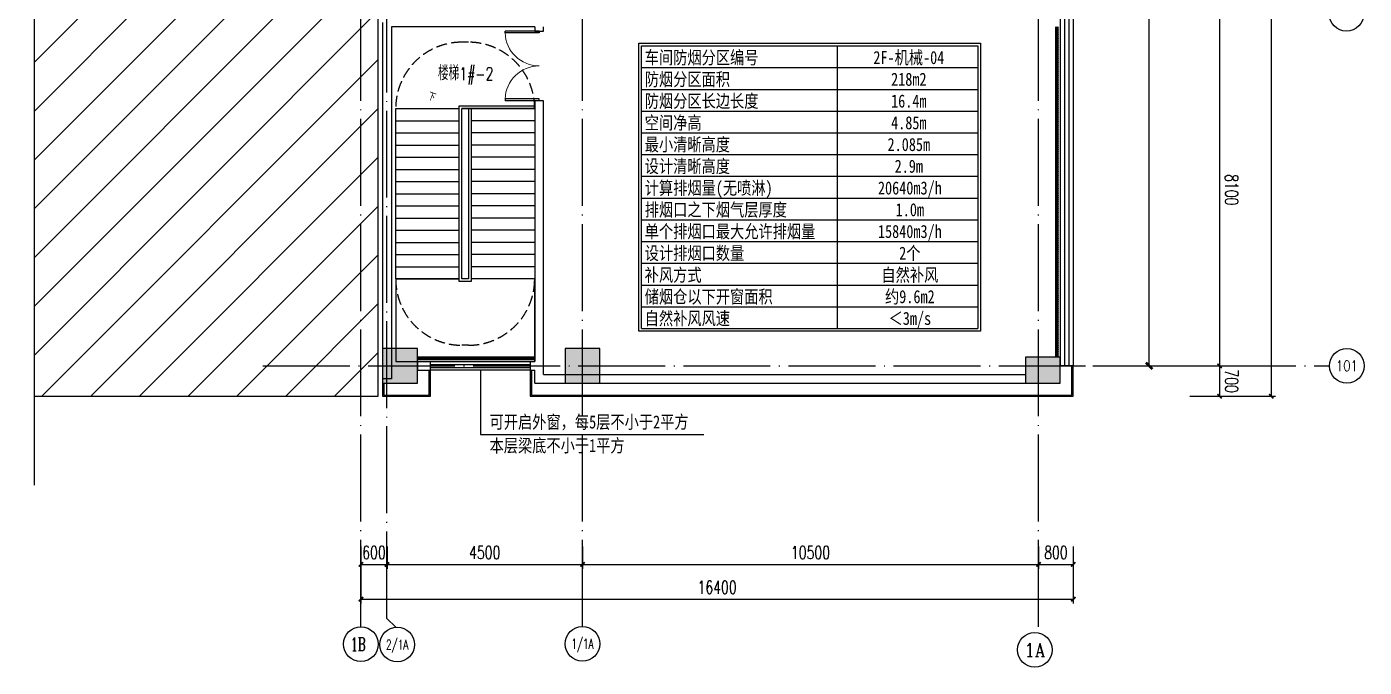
# Model space of a CAD drawing. Extents: x -555607 to 460190, y 498714 to 1664455.
# Drawn here: x -92148 to -61355, y 734889 to 749620 of the extents above; entities that cross this region are included whole.
import ezdxf
from ezdxf.enums import TextEntityAlignment as Align

# ---------------------------------------------------------------- set-up
doc = ezdxf.new("R2010")
doc.units = 0
doc.header["$LTSCALE"] = 1000
doc.header["$MEASUREMENT"] = 0
doc.linetypes.add('DASH', pattern=[0.35, 0.25, -0.1])
doc.linetypes.add('DOTE', pattern=[2.42, 2, -0.2, 0.02, -0.2])
doc.layers.get('Defpoints').update_dxf_attribs({"color": 210})
for name, color, linetype in [('A-AXIS-D', 1, 'Continuous'), ('A-AXIS-DOTE', 14, 'DOTE'), ('A-AXIS-SYMB', 3, 'Continuous'), ('A-CURTAIN', 134, 'Continuous'), ('A-HATCH-2', 251, 'Continuous'), ('A-HRAIL', 250, 'Continuous'), ('A-SFCE', 30, 'Continuous'), ('A-STAIR', 150, 'Continuous'), ('A-TEXT', 61, 'Continuous'), ('A-WINDOW', 8, 'Continuous'), ('A-防火门窗', 8, 'Continuous'), ('AS-COLN', 6, 'Continuous'), ('AS-WALL', 40, 'Continuous'), ('CURTWALL', 4, 'Continuous'), ('PUB_HATCH', 8, 'Continuous'), ('TH_DIM', 3, 'Continuous'), ('建-窗', 8, 'Continuous'), ('建-箭头', 3, 'Continuous'), ('暖通', 7, 'Continuous')]:
    doc.layers.add(name, color=color, linetype=linetype)
doc.styles.add('-黑体', font='simhei.ttf', dxfattribs={"width": 0.8})
doc.styles.add('_TCH_AXIS', font='COMPLEX', dxfattribs={"bigfont": 'GBCBIG'})
doc.styles.add('_TCH_DIM_T3', font='SIMPLEX', dxfattribs={"width": 0.705882, "bigfont": 'GBCBIG'})
doc.styles.add('A-DIM_T3', font='SIMPLEX', dxfattribs={"width": 0.705882, "bigfont": 'GBCBIG'})
doc.styles.add('A-STANDARD', font='SIMPLEX', dxfattribs={"bigfont": 'GBCBIG'})
doc.styles.add('图框宋体', font='', dxfattribs={"width": 0.75})
doc.styles.get('图框宋体').set_extended_font_data('SimSun')
doc.dimstyles.new('_TCH_ARCH&&100', dxfattribs={"dimtxt": 297.5, "dimasz": 100, "dimexe": 100, "dimexo": 100, "dimgap": 126.25, "dimtad": 1, "dimdec": 0, "dimzin": 0, "dimdsep": 46, "dimtxsty": '_TCH_DIM_T3', "dimblk": 'ARCHTICK', "dimcen": 0.09, "dimclrt": 7, "dimazin": 2, "dimtfac": 1, "dimtdec": 0, "dimtix": 1, "dimtmove": 2, "dimatfit": 3, "dimfxl": 100, "dimtolj": 1, "dimtzin": 0, "dimarcsym": 0})
doc.dimstyles.new('_TCH_ARCH&&150', dxfattribs={"dimtxt": 446.25, "dimasz": 150, "dimexe": 375, "dimexo": 450, "dimgap": 150, "dimtad": 1, "dimdec": 0, "dimzin": 0, "dimdsep": 46, "dimtxsty": '_TCH_DIM_T3', "dimblk": 'ARCHTICK', "dimcen": 0.09, "dimclrt": 7, "dimazin": 2, "dimtfac": 1, "dimtdec": 0, "dimtix": 1, "dimtmove": 2, "dimatfit": 3, "dimfxl": 1, "dimtolj": 1, "dimtzin": 0, "dimarcsym": 0})
doc.dimstyles.new('A-DIM&&100', dxfattribs={"dimtxt": 297.5, "dimasz": 100, "dimexe": 100, "dimexo": 100, "dimgap": 126.25, "dimtad": 1, "dimdec": 0, "dimzin": 0, "dimdsep": 46, "dimtxsty": 'A-DIM_T3', "dimblk": 'ARCHTICK', "dimcen": 0.09, "dimclrt": 7, "dimazin": 2, "dimtfac": 1, "dimtdec": 0, "dimtix": 1, "dimtmove": 2, "dimatfit": 3, "dimfxl": 1, "dimtolj": 1, "dimtzin": 0, "dimarcsym": 0})

# ---------------------------------------------------------------- blocks, each defined once
blk = doc.blocks.new('_ArchTick')
at = {"color": 0, "linetype": 'ByBlock', "const_width": 0.4}
blk.add_lwpolyline([(-0.5, -0.5), (0.5, 0.5)], dxfattribs=at)
blk = doc.blocks.new('*D91')
at = {"layer": 'A-AXIS-D', "color": 0, "lineweight": -2, "transparency": 16777216}
for p, q in [((-84454, 737567), (-84454, 736353)), ((-68054, 737567), (-68054, 736353)), ((-84454, 736453), (-68054, 736453))]:
    blk.add_line(p, q, dxfattribs=at)
at = {"layer": 'Defpoints', "color": 0, "transparency": 16777216}
for p in [(-84454, 737667), (-68054, 737667), (-68054, 736453)]:
    blk.add_point(p, dxfattribs=at)
at = {"layer": 'A-AXIS-D', "color": 0, "lineweight": -2, "transparency": 16777216, "xscale": 100, "yscale": 100, "zscale": 100, "rotation": 180}
blk.add_blockref('_ArchTick', (-84454, 736453), dxfattribs=at)
at = {"layer": 'A-AXIS-D', "color": 0, "lineweight": -2, "transparency": 16777216, "xscale": 100, "yscale": 100, "zscale": 100}
blk.add_blockref('_ArchTick', (-68054, 736453), dxfattribs=at)
at = {"layer": 'A-AXIS-D', "color": 7, "transparency": 16777216, "insert": (-76254, 736728), "char_height": 297.5, "attachment_point": 5, "style": '_TCH_DIM_T3'}
blk.add_mtext('\\A1;16400', dxfattribs=at)
blk = doc.blocks.new('*D92')
at = {"layer": 'A-AXIS-D', "color": 0, "lineweight": -2, "transparency": 16777216}
for p, q in [((-84454, 737667), (-84454, 737153)), ((-83854, 737667), (-83854, 737153)), ((-84454, 737253), (-83854, 737253))]:
    blk.add_line(p, q, dxfattribs=at)
at = {"layer": 'Defpoints', "color": 0, "transparency": 16777216}
for p in [(-84454, 737767), (-83854, 737767), (-83854, 737253)]:
    blk.add_point(p, dxfattribs=at)
at = {"layer": 'A-AXIS-D', "color": 0, "lineweight": -2, "transparency": 16777216, "xscale": 100, "yscale": 100, "zscale": 100, "rotation": 180}
blk.add_blockref('_ArchTick', (-84454, 737253), dxfattribs=at)
at = {"layer": 'A-AXIS-D', "color": 0, "lineweight": -2, "transparency": 16777216, "xscale": 100, "yscale": 100, "zscale": 100}
blk.add_blockref('_ArchTick', (-83854, 737253), dxfattribs=at)
at = {"layer": 'A-AXIS-D', "color": 7, "transparency": 16777216, "insert": (-84154, 737528), "char_height": 297.5, "attachment_point": 5, "style": '_TCH_DIM_T3'}
blk.add_mtext('\\A1;600', dxfattribs=at)
blk = doc.blocks.new('*D93')
at = {"layer": 'A-AXIS-D', "color": 0, "lineweight": -2, "transparency": 16777216}
for p, q in [((-83854, 737667), (-83854, 737153)), ((-79354, 737667), (-79354, 737153)), ((-83854, 737253), (-79354, 737253))]:
    blk.add_line(p, q, dxfattribs=at)
at = {"layer": 'Defpoints', "color": 0, "transparency": 16777216}
for p in [(-83854, 737767), (-79354, 737767), (-79354, 737253)]:
    blk.add_point(p, dxfattribs=at)
at = {"layer": 'A-AXIS-D', "color": 0, "lineweight": -2, "transparency": 16777216, "xscale": 100, "yscale": 100, "zscale": 100, "rotation": 180}
blk.add_blockref('_ArchTick', (-83854, 737253), dxfattribs=at)
at = {"layer": 'A-AXIS-D', "color": 0, "lineweight": -2, "transparency": 16777216, "xscale": 100, "yscale": 100, "zscale": 100}
blk.add_blockref('_ArchTick', (-79354, 737253), dxfattribs=at)
at = {"layer": 'A-AXIS-D', "color": 7, "transparency": 16777216, "insert": (-81604, 737528), "char_height": 297.5, "attachment_point": 5, "style": '_TCH_DIM_T3'}
blk.add_mtext('\\A1;4500', dxfattribs=at)
blk = doc.blocks.new('*D94')
at = {"layer": 'A-AXIS-D', "color": 0, "lineweight": -2, "transparency": 16777216}
for p, q in [((-79354, 737667), (-79354, 737153)), ((-68854, 737667), (-68854, 737153)), ((-79354, 737253), (-68854, 737253))]:
    blk.add_line(p, q, dxfattribs=at)
at = {"layer": 'Defpoints', "color": 0, "transparency": 16777216}
for p in [(-79354, 737767), (-68854, 737767), (-68854, 737253)]:
    blk.add_point(p, dxfattribs=at)
at = {"layer": 'A-AXIS-D', "color": 0, "lineweight": -2, "transparency": 16777216, "xscale": 100, "yscale": 100, "zscale": 100, "rotation": 180}
blk.add_blockref('_ArchTick', (-79354, 737253), dxfattribs=at)
at = {"layer": 'A-AXIS-D', "color": 0, "lineweight": -2, "transparency": 16777216, "xscale": 100, "yscale": 100, "zscale": 100}
blk.add_blockref('_ArchTick', (-68854, 737253), dxfattribs=at)
at = {"layer": 'A-AXIS-D', "color": 7, "transparency": 16777216, "insert": (-74104, 737528), "char_height": 297.5, "attachment_point": 5, "style": '_TCH_DIM_T3'}
blk.add_mtext('\\A1;10500', dxfattribs=at)
blk = doc.blocks.new('*D95')
at = {"layer": 'A-AXIS-D', "color": 0, "lineweight": -2, "transparency": 16777216}
for p, q in [((-68854, 737667), (-68854, 737153)), ((-68054, 737667), (-68054, 737153)), ((-68854, 737253), (-68054, 737253))]:
    blk.add_line(p, q, dxfattribs=at)
at = {"layer": 'Defpoints', "color": 0, "transparency": 16777216}
for p in [(-68854, 737767), (-68054, 737767), (-68054, 737253)]:
    blk.add_point(p, dxfattribs=at)
at = {"layer": 'A-AXIS-D', "color": 0, "lineweight": -2, "transparency": 16777216, "xscale": 100, "yscale": 100, "zscale": 100, "rotation": 180}
blk.add_blockref('_ArchTick', (-68854, 737253), dxfattribs=at)
at = {"layer": 'A-AXIS-D', "color": 0, "lineweight": -2, "transparency": 16777216, "xscale": 100, "yscale": 100, "zscale": 100}
blk.add_blockref('_ArchTick', (-68054, 737253), dxfattribs=at)
at = {"layer": 'A-AXIS-D', "color": 7, "transparency": 16777216, "insert": (-68454, 737528), "char_height": 297.5, "attachment_point": 5, "style": '_TCH_DIM_T3'}
blk.add_mtext('\\A1;800', dxfattribs=at)
blk = doc.blocks.new('*D168')
at = {"layer": 'A-AXIS-D', "color": 0, "lineweight": -2, "transparency": 16777216}
for p, q in [((-65371, 832520), (-63395, 832520)), ((-63495, 832520), (-63495, 741120)), ((-65371, 741120), (-63395, 741120))]:
    blk.add_line(p, q, dxfattribs=at)
at = {"layer": 'Defpoints', "color": 0, "transparency": 16777216}
for p in [(-65471, 832520), (-65471, 741120), (-63495, 741120)]:
    blk.add_point(p, dxfattribs=at)
at = {"layer": 'A-AXIS-D', "color": 0, "lineweight": -2, "transparency": 16777216, "xscale": 100, "yscale": 100, "zscale": 100}
for p, rotation in [((-63495, 832520), 90), ((-63495, 741120), 270)]:
    blk.add_blockref('_ArchTick', p, dxfattribs=dict(at, rotation=rotation))
at = {"layer": 'A-AXIS-D', "color": 7, "transparency": 16777216, "insert": (-63220, 786820), "char_height": 297.5, "attachment_point": 5, "rotation": 270, "style": '_TCH_DIM_T3'}
blk.add_mtext('\\A1;91400', dxfattribs=at)
blk = doc.blocks.new('*D198')
at = {"layer": 'A-AXIS-D', "color": 0, "lineweight": -2, "transparency": 16777216}
for p, q in [((-65371, 749920), (-64584, 749920)), ((-64684, 749920), (-64684, 741820)), ((-65371, 741820), (-64584, 741820))]:
    blk.add_line(p, q, dxfattribs=at)
at = {"layer": 'Defpoints', "color": 0, "transparency": 16777216}
for p in [(-65471, 749920), (-65471, 741820), (-64684, 741820)]:
    blk.add_point(p, dxfattribs=at)
at = {"layer": 'A-AXIS-D', "color": 0, "lineweight": -2, "transparency": 16777216, "xscale": 100, "yscale": 100, "zscale": 100}
for p, rotation in [((-64684, 749920), 90), ((-64684, 741820), 270)]:
    blk.add_blockref('_ArchTick', p, dxfattribs=dict(at, rotation=rotation))
at = {"layer": 'A-AXIS-D', "color": 7, "transparency": 16777216, "insert": (-64409, 745870), "char_height": 297.5, "attachment_point": 5, "rotation": 270, "style": 'A-DIM_T3'}
blk.add_mtext('\\A1;8100', dxfattribs=at)
blk = doc.blocks.new('*D199')
at = {"layer": 'A-AXIS-D', "color": 0, "lineweight": -2, "transparency": 16777216}
for p, q in [((-65371, 741820), (-64584, 741820)), ((-64684, 741820), (-64684, 741120)), ((-65371, 741120), (-64584, 741120))]:
    blk.add_line(p, q, dxfattribs=at)
at = {"layer": 'Defpoints', "color": 0, "transparency": 16777216}
for p in [(-65471, 741820), (-65471, 741120), (-64684, 741120)]:
    blk.add_point(p, dxfattribs=at)
at = {"layer": 'A-AXIS-D', "color": 0, "lineweight": -2, "transparency": 16777216, "xscale": 100, "yscale": 100, "zscale": 100}
for p, rotation in [((-64684, 741820), 90), ((-64684, 741120), 270)]:
    blk.add_blockref('_ArchTick', p, dxfattribs=dict(at, rotation=rotation))
at = {"layer": 'A-AXIS-D', "color": 7, "transparency": 16777216, "insert": (-64409, 741470), "char_height": 297.5, "attachment_point": 5, "rotation": 270, "style": 'A-DIM_T3'}
blk.add_mtext('\\A1;700', dxfattribs=at)
blk = doc.blocks.new('$DorLib2D$00000002')
for p, q in [((-0.5, 0), (-0.5, 0.4875)), ((-0.475, 0.4875), (-0.5, 0.4875)), ((-0.475, 0), (-0.475, 0.4875)), ((0.475, 0), (0.475, 0.4875)), ((0.475, 0.4875), (0.5, 0.4875)), ((0.5, 0), (0.5, 0.4875)), ((-0.5, 0), (-0.475, 0)), ((0.5, 0), (0.475, 0))]:
    blk.add_line(p, q)
at = {"lineweight": 13}
for centre, start, end in [((-0.4875, 0), 0, 88.53072), ((0.4875, 0), 91.46928, 180)]:
    blk.add_arc(centre, 0.4875, start, end, dxfattribs=at)
blk = doc.blocks.new('WINDOW2DLIB$DYNSTYLE$00000005')
at = {"color": 0}
for points in [[(-0.5, 0.5), (-0.5, -0.5)], [(-0.5, 0.5), (0.5, 0.5)], [(0.5, -0.5), (0.5, 0.5)], [(0.5, 0.167), (-0.5, 0.167)], [(0.5, -0.167), (-0.5, -0.167)], [(-0.5, -0.5), (0.5, -0.5)]]:
    blk.add_lwpolyline(points, dxfattribs=at)
blk = doc.blocks.new('99平面图例外参$0$$LinePat$圆环')
for points in [[(0, 150), (300, 150)], [(0, 0), (300, 0)], [(0, -150), (300, -150)]]:
    blk.add_lwpolyline(points)
at = {"color": 0}
blk.add_circle((150, 0), 150, dxfattribs=at)
blk = doc.blocks.new('*D606')
at = {"layer": 'Defpoints', "color": 0, "transparency": 16777216}
for p in [(-68054, 818570), (-66307, 818570), (-68054, 741820)]:
    blk.add_point(p, dxfattribs=at)
at = {"layer": 'TH_DIM', "color": 0, "lineweight": -2, "transparency": 16777216}
for p, q in [((-67604, 818570), (-65932, 818570)), ((-66307, 741820), (-66307, 818570)), ((-67604, 741820), (-65932, 741820))]:
    blk.add_line(p, q, dxfattribs=at)
at = {"layer": 'TH_DIM', "color": 0, "lineweight": -2, "transparency": 16777216, "xscale": 150, "yscale": 150, "zscale": 150}
for p, rotation in [((-66307, 818570), 90), ((-66307, 741820), 270)]:
    blk.add_blockref('_ArchTick', p, dxfattribs=dict(at, rotation=rotation))
at = {"layer": 'TH_DIM', "color": 7, "transparency": 16777216, "insert": (-66755, 780195), "char_height": 446.25, "attachment_point": 5, "rotation": 90, "style": '图框宋体'}
blk.add_mtext('\\A1;本侧101轴至010轴储烟仓以下开窗(门)面积共计:9.6平方', dxfattribs=at)

msp = doc.modelspace()

# ---------------------------------------------------------------- hatches: boundary and pattern name
at = {"layer": 'A-HATCH-2'}
h = msp.add_hatch(dxfattribs=at)
h.set_pattern_fill('ANSI31', color=250, scale=500)
h.set_pattern_definition([(45, (0, 0), (-561.266, 561.266), [])])
h.paths.add_polyline_path([(-84054.2, 832520), (-91980, 832520), (-91980, 741120), (-84054.2, 741120)])
at = {"layer": 'A-WINDOW'}
h = msp.add_hatch(dxfattribs=at)
h.set_pattern_fill('ANSI31', color=256, scale=100)
h.set_pattern_definition([(45, (0, 0), (-112.253202, 112.253202), [])])
edge = h.paths.add_edge_path()
edge.add_line((-91980, 835400), (-91980, 787330))
edge.add_line((-91980, 787330), (-91812, 787268.9))
edge.add_line((-91812, 787268.9), (-92148, 787209.6))
edge.add_line((-92148, 787209.6), (-91980, 787150))
edge.add_line((-91980, 787150), (-91980, 739080))
at = {"layer": 'PUB_HATCH'}
for points in [[(-83954.2, 741420), (-83154.2, 741420), (-83154.2, 742220), (-83954.2, 742220)], [(-79754.2, 741420), (-78954.2, 741420), (-78954.2, 742220), (-79754.2, 742220)], [(-69154.2, 741420), (-68354.2, 741420), (-68354.2, 742020), (-69154.2, 742020)]]:
    msp.add_hatch(color=256, dxfattribs=at).paths.add_polyline_path(points)

# ---------------------------------------------------------------- linework, layer by layer
at = {"layer": 'A-AXIS-D'}
for centre in [(-61764.9, 749921.1), (-61754.9, 741821.1), (-84454.2, 735420), (-83619.1, 735410), (-79354.2, 735426.1), (-68939.1, 735288.9)]:
    msp.add_circle(centre, 400, dxfattribs=at)
at = {"layer": 'A-AXIS-DOTE', "color": 250}
for p, q in [((-84454.2, 735820), (-84454.2, 841426.4)), ((-79354.2, 735820), (-79354.2, 841482.3)), ((-68854.2, 735820), (-68854.2, 841482.3)), ((-83854.2, 736010), (-83854.2, 841220)), ((-86710, 741820), (-62146.4, 741820)), ((-83649.3, 735808.9), (-83854.2, 736010))]:
    msp.add_line(p, q, dxfattribs=at)
at = {"layer": 'A-AXIS-SYMB', "color": 250}
msp.add_lwpolyline([(-91980, 835400), (-91980, 787330), (-91812, 787268.9), (-92148, 787209.6), (-91980, 787150), (-91980, 739080)], dxfattribs=at)
at = {"layer": 'A-CURTAIN', "color": 8}
for points in [[(-80554.2, 741720), (-80554.2, 741120), (-68054.2, 741120), (-68054.2, 741820)], [(-80524.2, 741720), (-80524.2, 741150), (-68084.2, 741150), (-68084.2, 741820)], [(-83954.2, 741420), (-83954.2, 741120), (-82854.2, 741120), (-82854.2, 741720)], [(-83924.2, 741420), (-83924.2, 741150), (-82884.2, 741150), (-82884.2, 741720)]]:
    msp.add_lwpolyline(points, dxfattribs=at)
at = {"layer": 'A-HATCH-2', "color": 250}
msp.add_lwpolyline([(-84054.2, 832520), (-91980, 832520), (-91980, 741120), (-84054.2, 741120)], close=True, dxfattribs=at)
at = {"layer": 'A-SFCE', "color": 250, "linetype": 'DASH'}
for p, q in [((-81979.2, 749265), (-82129.2, 749265)), ((-81979.2, 742295), (-82129.2, 742295))]:
    msp.add_line(p, q, dxfattribs=at)
for points in [[(-83654.2, 747740, -0.4142136), (-82129.2, 749265)], [(-80454.2, 747740, 0.4142136), (-81979.2, 749265)], [(-83654.2, 743820, 0.4142136), (-82129.2, 742295)], [(-80454.2, 743820, -0.4142136), (-81979.2, 742295)]]:
    msp.add_lwpolyline(points, format="xyb", dxfattribs=at)
at = {"layer": 'A-STAIR', "color": 8}
for p, q in [((-83654.2, 743820), (-83654.2, 747740)), ((-83654.2, 747740), (-82189.2, 747740)), ((-82189.2, 743760), (-82189.2, 747800)), ((-82189.2, 747800), (-80454.2, 747800)), ((-82129.2, 743820), (-82129.2, 747740)), ((-82129.2, 743820), (-82129.2, 747740)), ((-82129.2, 747740), (-80454.2, 747740)), ((-81979.2, 747740), (-82129.2, 747740)), ((-81979.2, 747740), (-81979.2, 743820)), ((-81919.2, 747740), (-81979.2, 747740)), ((-81979.2, 747740), (-81979.2, 743820)), ((-81919.2, 747740), (-81979.2, 747740)), ((-80454.2, 747740), (-81919.2, 747740)), ((-81919.2, 747740), (-81919.2, 743760)), ((-80454.2, 747800), (-80454.2, 747740)), ((-80454.2, 747740), (-80454.2, 743820)), ((-83654.2, 747460), (-82189.2, 747460)), ((-80454.2, 747460), (-81919.2, 747460)), ((-83654.2, 747180), (-82189.2, 747180)), ((-80454.2, 747180), (-81919.2, 747180)), ((-83654.2, 746900), (-82189.2, 746900)), ((-80454.2, 746900), (-81919.2, 746900)), ((-83654.2, 746620), (-82189.2, 746620)), ((-80454.2, 746620), (-81919.2, 746620)), ((-83654.2, 746340), (-82189.2, 746340)), ((-80454.2, 746340), (-81919.2, 746340)), ((-83654.2, 746060), (-82189.2, 746060)), ((-80454.2, 746060), (-81919.2, 746060)), ((-83654.2, 745780), (-82189.2, 745780)), ((-80454.2, 745780), (-81919.2, 745780)), ((-83654.2, 745500), (-82189.2, 745500)), ((-83654.2, 745220), (-82189.2, 745220)), ((-80454.2, 745500), (-81919.2, 745500)), ((-80454.2, 745220), (-81919.2, 745220)), ((-83654.2, 744940), (-82189.2, 744940)), ((-80454.2, 744940), (-81919.2, 744940)), ((-83654.2, 744660), (-82189.2, 744660)), ((-80454.2, 744660), (-81919.2, 744660)), ((-83654.2, 744380), (-82189.2, 744380)), ((-80454.2, 744380), (-81919.2, 744380)), ((-83654.2, 744100), (-82189.2, 744100)), ((-80454.2, 744100), (-81919.2, 744100)), ((-83654.2, 743820), (-82189.2, 743820)), ((-83654.2, 743820), (-83654.2, 741920)), ((-82189.2, 743820), (-83654.2, 743820)), ((-81919.2, 743760), (-82189.2, 743760)), ((-81979.2, 743820), (-82129.2, 743820)), ((-81979.2, 743820), (-82129.2, 743820)), ((-80454.2, 743820), (-81919.2, 743820)), ((-80454.2, 743820), (-81919.2, 743820)), ((-80454.2, 741920), (-80454.2, 743820)), ((-83654.2, 741920), (-80454.2, 741920))]:
    msp.add_line(p, q, dxfattribs=at)
at = {"layer": 'AS-COLN', "color": 3}
for p, q in [((-83154.2, 742220), (-83954.2, 742220)), ((-83954.2, 742220), (-83954.2, 741420)), ((-83154.2, 741420), (-83154.2, 742220)), ((-78954.2, 742220), (-79754.2, 742220)), ((-79754.2, 742220), (-79754.2, 741420)), ((-78954.2, 741420), (-78954.2, 742220)), ((-68354.2, 742020), (-69154.2, 742020)), ((-69154.2, 742020), (-69154.2, 741420)), ((-68354.2, 741420), (-68354.2, 742020)), ((-83954.2, 741420), (-83154.2, 741420)), ((-79754.2, 741420), (-78954.2, 741420)), ((-69154.2, 741420), (-68354.2, 741420))]:
    msp.add_line(p, q, dxfattribs=at)
at = {"layer": 'AS-WALL'}
for p, q in [((-83954.2, 749720), (-83954.2, 741520)), ((-80454.2, 749620), (-83754.2, 749620)), ((-83754.2, 749620), (-83754.2, 741520)), ((-80454.2, 749620), (-80454.2, 749520)), ((-80454.2, 749520), (-80254.2, 749520)), ((-80254.2, 749520), (-80254.2, 749620)), ((-80254.2, 747920), (-80454.2, 747920)), ((-80454.2, 747920), (-80454.2, 741920)), ((-80254.2, 741820), (-80254.2, 747920)), ((-82854.2, 741920), (-83154.2, 741920)), ((-83154.2, 741920), (-83154.2, 741720)), ((-82854.2, 741720), (-82854.2, 741920)), ((-80454.2, 741920), (-80554.2, 741920)), ((-80554.2, 741920), (-80554.2, 741720)), ((-80254.2, 741620), (-80254.2, 741820)), ((-83754.2, 741520), (-83954.2, 741520)), ((-83154.2, 741720), (-82854.2, 741720)), ((-80554.2, 741720), (-80454.2, 741720)), ((-80454.2, 741420), (-80454.2, 741720)), ((-80254.2, 741620), (-69154.2, 741620)), ((-69154.2, 741620), (-69154.2, 741420)), ((-80454.2, 741420), (-69154.2, 741420))]:
    msp.add_line(p, q, dxfattribs=at)
at = {"layer": 'CURTWALL', "color": 8}
for p, q in [((-68354.2, 774220), (-68354.2, 741820)), ((-68254.2, 774220), (-68254.2, 741820)), ((-68154.2, 774220), (-68154.2, 741820)), ((-68054.2, 774220), (-68054.2, 741820)), ((-68054.2, 741820), (-68354.2, 741820))]:
    msp.add_line(p, q, dxfattribs=at)
at = {"layer": '建-箭头', "color": 8}
msp.add_lwpolyline([(-82891.7, 747880, 0, 0, 0), (-82891.7, 742870, 0, 0, 0), (-81216.7, 742870, 0, 0, 0), (-81216.7, 747450, 40, 0, 0), (-81216.7, 747600, 0, 0, 0)], format="xyseb", dxfattribs=at)
at = {"layer": '暖通'}
for p, q in [((-73493.1, 749180.5), (-73493.1, 742680.5)), ((-77993.1, 748680.5), (-70252.8, 748680.5)), ((-77993.1, 748180.5), (-70252.8, 748180.5)), ((-77993.1, 747680.5), (-70252.8, 747680.5)), ((-77993.1, 747180.5), (-70252.8, 747180.5)), ((-77993.1, 746680.5), (-70252.8, 746680.5)), ((-77993.1, 746180.5), (-70252.8, 746180.5)), ((-77993.1, 745680.5), (-70252.8, 745680.5)), ((-77993.1, 745180.5), (-70252.8, 745180.5)), ((-77993.1, 744680.5), (-70252.8, 744680.5)), ((-77993.1, 744180.5), (-70252.8, 744180.5)), ((-77993.1, 743680.5), (-70252.8, 743680.5)), ((-77993.1, 743180.5), (-70252.8, 743180.5)), ((-77993.1, 742680.5), (-70252.8, 742680.5)), ((-77993.1, 742680.5), (-70252.8, 742680.5))]:
    msp.add_line(p, q, dxfattribs=at)
at = {"layer": '暖通', "color": 7}
for p, q in [((-81704.2, 741720), (-81704.2, 740239.2)), ((-81704.2, 740239.2), (-76562.2, 740239.2))]:
    msp.add_line(p, q, dxfattribs=at)
at = {"layer": '暖通'}
msp.add_lwpolyline([(-70192.8, 742620.5), (-78053.1, 742620.5), (-78053.1, 749240.5), (-70192.8, 749240.5)], close=True, dxfattribs=at)
msp.add_lwpolyline([(-77993.1, 742680.5), (-77993.1, 749180.5), (-70252.8, 749180.5), (-70252.8, 742680.5)], dxfattribs=at)

# ---------------------------------------------------------------- block references
at = {"layer": 'A-HRAIL', "color": 250}
for p, xscale, yscale, zscale, rotation in [((-68429.2, 749570), 0.1666666666555562, 0.1666666666555562, 0.1666666666555562, 90), ((-68429.2, 749520), 0.1666666666555562, 0.1666666666555562, 0.1666666666555562, 90), ((-68429.2, 749470), 0.1666666666555562, 0.1666666666555562, 0.1666666666555562, 90), ((-68429.2, 749420), 0.1666666666555562, 0.1666666666555562, 0.1666666666555562, 90), ((-68429.2, 749370), 0.1666666666555562, 0.1666666666555562, 0.1666666666555562, 90), ((-68429.2, 749320), 0.1666666666555562, 0.1666666666555562, 0.1666666666555562, 90), ((-68429.2, 749270), 0.1666666666555562, 0.1666666666555562, 0.1666666666555562, 90), ((-68429.2, 749220), 0.1666666666555562, 0.1666666666555562, 0.1666666666555562, 90), ((-68429.2, 749170), 0.1666666666555562, 0.1666666666555562, 0.1666666666555562, 90), ((-68429.2, 749120), 0.1666666666555562, 0.1666666666555562, 0.1666666666555562, 90), ((-68429.2, 749070), 0.1666666666555562, 0.1666666666555562, 0.1666666666555562, 90), ((-68429.2, 749020), 0.1666666666555562, 0.1666666666555562, 0.1666666666555562, 90), ((-68429.2, 748970), 0.1666666666555562, 0.1666666666555562, 0.1666666666555562, 90), ((-68429.2, 748920), 0.1666666666555562, 0.1666666666555562, 0.1666666666555562, 90), ((-68429.2, 748870), 0.1666666666555562, 0.1666666666555562, 0.1666666666555562, 90), ((-68429.2, 748820), 0.1666666666555562, 0.1666666666555562, 0.1666666666555562, 90), ((-68429.2, 748770), 0.1666666666555562, 0.1666666666555562, 0.1666666666555562, 90), ((-68429.2, 748720), 0.1666666666555562, 0.1666666666555562, 0.1666666666555562, 90), ((-68429.2, 748670), 0.1666666666555562, 0.1666666666555562, 0.1666666666555562, 90), ((-68429.2, 748620), 0.1666666666555562, 0.1666666666555562, 0.1666666666555562, 90), ((-68429.2, 748570), 0.1666666666555562, 0.1666666666555562, 0.1666666666555562, 90), ((-68429.2, 748520), 0.1666666666555562, 0.1666666666555562, 0.1666666666555562, 90), ((-68429.2, 748470), 0.1666666666555562, 0.1666666666555562, 0.1666666666555562, 90), ((-68429.2, 748420), 0.1666666666555562, 0.1666666666555562, 0.1666666666555562, 90), ((-68429.2, 748370), 0.1666666666555562, 0.1666666666555562, 0.1666666666555562, 90), ((-68429.2, 748320), 0.1666666666555562, 0.1666666666555562, 0.1666666666555562, 90), ((-68429.2, 748270), 0.1666666666555562, 0.1666666666555562, 0.1666666666555562, 90), ((-68429.2, 748220), 0.1666666666555562, 0.1666666666555562, 0.1666666666555562, 90), ((-68429.2, 748170), 0.1666666666555562, 0.1666666666555562, 0.1666666666555562, 90), ((-68429.2, 748120), 0.1666666666555562, 0.1666666666555562, 0.1666666666555562, 90), ((-68429.2, 748070), 0.1666666666555562, 0.1666666666555562, 0.1666666666555562, 90), ((-68429.2, 748020), 0.1666666666555562, 0.1666666666555562, 0.1666666666555562, 90), ((-68429.2, 747970), 0.1666666666555562, 0.1666666666555562, 0.1666666666555562, 90), ((-68429.2, 747920), 0.1666666666555562, 0.1666666666555562, 0.1666666666555562, 90), ((-68429.2, 747870), 0.1666666666555562, 0.1666666666555562, 0.1666666666555562, 90), ((-68429.2, 747820), 0.1666666666555562, 0.1666666666555562, 0.1666666666555562, 90), ((-68429.2, 747770), 0.1666666666555562, 0.1666666666555562, 0.1666666666555562, 90), ((-68429.2, 747720), 0.1666666666555562, 0.1666666666555562, 0.1666666666555562, 90), ((-68429.2, 747670), 0.1666666666555562, 0.1666666666555562, 0.1666666666555562, 90), ((-68429.2, 747620), 0.1666666666555562, 0.1666666666555562, 0.1666666666555562, 90), ((-68429.2, 747570), 0.1666666666555562, 0.1666666666555562, 0.1666666666555562, 90), ((-68429.2, 747520), 0.1666666666555562, 0.1666666666555562, 0.1666666666555562, 90), ((-68429.2, 747470), 0.1666666666555562, 0.1666666666555562, 0.1666666666555562, 90), ((-68429.2, 747420), 0.1666666666555562, 0.1666666666555562, 0.1666666666555562, 90), ((-68429.2, 747370), 0.1666666666555562, 0.1666666666555562, 0.1666666666555562, 90), ((-68429.2, 747320), 0.1666666666555562, 0.1666666666555562, 0.1666666666555562, 90), ((-68429.2, 747270), 0.1666666666555562, 0.1666666666555562, 0.1666666666555562, 90), ((-68429.2, 747220), 0.1666666666555562, 0.1666666666555562, 0.1666666666555562, 90), ((-68429.2, 747170), 0.1666666666555562, 0.1666666666555562, 0.1666666666555562, 90), ((-68429.2, 747120), 0.1666666666555562, 0.1666666666555562, 0.1666666666555562, 90), ((-68429.2, 747070), 0.1666666666555562, 0.1666666666555562, 0.1666666666555562, 90), ((-68429.2, 747020), 0.1666666666555562, 0.1666666666555562, 0.1666666666555562, 90), ((-68429.2, 746970), 0.1666666666555562, 0.1666666666555562, 0.1666666666555562, 90), ((-68429.2, 746920), 0.1666666666555562, 0.1666666666555562, 0.1666666666555562, 90), ((-68429.2, 746870), 0.1666666666555562, 0.1666666666555562, 0.1666666666555562, 90), ((-68429.2, 746820), 0.1666666666555562, 0.1666666666555562, 0.1666666666555562, 90), ((-68429.2, 746770), 0.1666666666555562, 0.1666666666555562, 0.1666666666555562, 90), ((-68429.2, 746720), 0.1666666666555562, 0.1666666666555562, 0.1666666666555562, 90), ((-68429.2, 746670), 0.1666666666555562, 0.1666666666555562, 0.1666666666555562, 90), ((-68429.2, 746620), 0.1666666666555562, 0.1666666666555562, 0.1666666666555562, 90), ((-68429.2, 746570), 0.1666666666555562, 0.1666666666555562, 0.1666666666555562, 90), ((-68429.2, 746520), 0.1666666666555562, 0.1666666666555562, 0.1666666666555562, 90), ((-68429.2, 746470), 0.1666666666555562, 0.1666666666555562, 0.1666666666555562, 90), ((-68429.2, 746420), 0.1666666666555562, 0.1666666666555562, 0.1666666666555562, 90), ((-68429.2, 746370), 0.1666666666555562, 0.1666666666555562, 0.1666666666555562, 90), ((-68429.2, 746320), 0.1666666666555562, 0.1666666666555562, 0.1666666666555562, 90), ((-68429.2, 746270), 0.1666666666555562, 0.1666666666555562, 0.1666666666555562, 90), ((-68429.2, 746220), 0.1666666666555562, 0.1666666666555562, 0.1666666666555562, 90), ((-68429.2, 746170), 0.1666666666555562, 0.1666666666555562, 0.1666666666555562, 90), ((-68429.2, 746120), 0.1666666666555562, 0.1666666666555562, 0.1666666666555562, 90), ((-68429.2, 746070), 0.1666666666555562, 0.1666666666555562, 0.1666666666555562, 90), ((-68429.2, 746020), 0.1666666666555562, 0.1666666666555562, 0.1666666666555562, 90), ((-68429.2, 745970), 0.1666666666555562, 0.1666666666555562, 0.1666666666555562, 90), ((-68429.2, 745920), 0.1666666666555562, 0.1666666666555562, 0.1666666666555562, 90), ((-68429.2, 745870), 0.1666666666555562, 0.1666666666555562, 0.1666666666555562, 90), ((-68429.2, 745820), 0.1666666666555562, 0.1666666666555562, 0.1666666666555562, 90), ((-68429.2, 745770), 0.1666666666555562, 0.1666666666555562, 0.1666666666555562, 90), ((-68429.2, 745720), 0.1666666666555562, 0.1666666666555562, 0.1666666666555562, 90), ((-68429.2, 745670), 0.1666666666555562, 0.1666666666555562, 0.1666666666555562, 90), ((-68429.2, 745620), 0.1666666666555562, 0.1666666666555562, 0.1666666666555562, 90), ((-68429.2, 745570), 0.1666666666555562, 0.1666666666555562, 0.1666666666555562, 90), ((-68429.2, 745520), 0.1666666666555562, 0.1666666666555562, 0.1666666666555562, 90), ((-68429.2, 745470), 0.1666666666555562, 0.1666666666555562, 0.1666666666555562, 90), ((-68429.2, 745420), 0.1666666666555562, 0.1666666666555562, 0.1666666666555562, 90), ((-68429.2, 745370), 0.1666666666555562, 0.1666666666555562, 0.1666666666555562, 90), ((-68429.2, 745320), 0.1666666666555562, 0.1666666666555562, 0.1666666666555562, 90), ((-68429.2, 745270), 0.1666666666555562, 0.1666666666555562, 0.1666666666555562, 90), ((-68429.2, 745220), 0.1666666666555562, 0.1666666666555562, 0.1666666666555562, 90), ((-68429.2, 745170), 0.1666666666555562, 0.1666666666555562, 0.1666666666555562, 90), ((-68429.2, 745120), 0.1666666666555562, 0.1666666666555562, 0.1666666666555562, 90), ((-68429.2, 745070), 0.1666666666555562, 0.1666666666555562, 0.1666666666555562, 90), ((-68429.2, 745020), 0.1666666666555562, 0.1666666666555562, 0.1666666666555562, 90), ((-68429.2, 744970), 0.1666666666555562, 0.1666666666555562, 0.1666666666555562, 90), ((-68429.2, 744920), 0.1666666666555562, 0.1666666666555562, 0.1666666666555562, 90), ((-68429.2, 744870), 0.1666666666555562, 0.1666666666555562, 0.1666666666555562, 90), ((-68429.2, 744820), 0.1666666666555562, 0.1666666666555562, 0.1666666666555562, 90), ((-68429.2, 744770), 0.1666666666555562, 0.1666666666555562, 0.1666666666555562, 90), ((-68429.2, 744720), 0.1666666666555562, 0.1666666666555562, 0.1666666666555562, 90), ((-68429.2, 744670), 0.1666666666555562, 0.1666666666555562, 0.1666666666555562, 90), ((-68429.2, 744620), 0.1666666666555562, 0.1666666666555562, 0.1666666666555562, 90), ((-68429.2, 744570), 0.1666666666555562, 0.1666666666555562, 0.1666666666555562, 90), ((-68429.2, 744520), 0.1666666666555562, 0.1666666666555562, 0.1666666666555562, 90), ((-68429.2, 744470), 0.1666666666555562, 0.1666666666555562, 0.1666666666555562, 90), ((-68429.2, 744420), 0.1666666666555562, 0.1666666666555562, 0.1666666666555562, 90), ((-68429.2, 744370), 0.1666666666555562, 0.1666666666555562, 0.1666666666555562, 90), ((-68429.2, 744320), 0.1666666666555562, 0.1666666666555562, 0.1666666666555562, 90), ((-68429.2, 744270), 0.1666666666555562, 0.1666666666555562, 0.1666666666555562, 90), ((-68429.2, 744220), 0.1666666666555562, 0.1666666666555562, 0.1666666666555562, 90), ((-68429.2, 744170), 0.1666666666555562, 0.1666666666555562, 0.1666666666555562, 90), ((-68429.2, 744120), 0.1666666666555562, 0.1666666666555562, 0.1666666666555562, 90), ((-68429.2, 744070), 0.1666666666555562, 0.1666666666555562, 0.1666666666555562, 90), ((-68429.2, 744020), 0.1666666666555562, 0.1666666666555562, 0.1666666666555562, 90), ((-68429.2, 743970), 0.1666666666555562, 0.1666666666555562, 0.1666666666555562, 90), ((-68429.2, 743920), 0.1666666666555562, 0.1666666666555562, 0.1666666666555562, 90), ((-68429.2, 743870), 0.1666666666555562, 0.1666666666555562, 0.1666666666555562, 90), ((-68429.2, 743820), 0.1666666666555562, 0.1666666666555562, 0.1666666666555562, 90), ((-68429.2, 743770), 0.1666666666555562, 0.1666666666555562, 0.1666666666555562, 90), ((-68429.2, 743720), 0.1666666666555562, 0.1666666666555562, 0.1666666666555562, 90), ((-68429.2, 743670), 0.1666666666555562, 0.1666666666555562, 0.1666666666555562, 90), ((-68429.2, 743620), 0.1666666666555562, 0.1666666666555562, 0.1666666666555562, 90), ((-68429.2, 743570), 0.1666666666555562, 0.1666666666555562, 0.1666666666555562, 90), ((-68429.2, 743520), 0.1666666666555562, 0.1666666666555562, 0.1666666666555562, 90), ((-68429.2, 743470), 0.1666666666555562, 0.1666666666555562, 0.1666666666555562, 90), ((-68429.2, 743420), 0.1666666666555562, 0.1666666666555562, 0.1666666666555562, 90), ((-68429.2, 743370), 0.1666666666555562, 0.1666666666555562, 0.1666666666555562, 90), ((-68429.2, 743320), 0.1666666666555562, 0.1666666666555562, 0.1666666666555562, 90), ((-68429.2, 743270), 0.1666666666555562, 0.1666666666555562, 0.1666666666555562, 90), ((-68429.2, 743220), 0.1666666666555562, 0.1666666666555562, 0.1666666666555562, 90), ((-68429.2, 743170), 0.1666666666555562, 0.1666666666555562, 0.1666666666555562, 90), ((-68429.2, 743120), 0.1666666666555562, 0.1666666666555562, 0.1666666666555562, 90), ((-68429.2, 743070), 0.1666666666555562, 0.1666666666555562, 0.1666666666555562, 90), ((-68429.2, 743020), 0.1666666666555562, 0.1666666666555562, 0.1666666666555562, 90), ((-68429.2, 742970), 0.1666666666555562, 0.1666666666555562, 0.1666666666555562, 90), ((-68429.2, 742920), 0.1666666666555562, 0.1666666666555562, 0.1666666666555562, 90), ((-68429.2, 742870), 0.1666666666555562, 0.1666666666555562, 0.1666666666555562, 90), ((-68429.2, 742820), 0.1666666666555562, 0.1666666666555562, 0.1666666666555562, 90), ((-68429.2, 742770), 0.1666666666555562, 0.1666666666555562, 0.1666666666555562, 90), ((-68429.2, 742720), 0.1666666666555562, 0.1666666666555562, 0.1666666666555562, 90), ((-68429.2, 742670), 0.1666666666555562, 0.1666666666555562, 0.1666666666555562, 90), ((-68429.2, 742620), 0.1666666666555562, 0.1666666666555562, 0.1666666666555562, 90), ((-68429.2, 742570), 0.1666666666555562, 0.1666666666555562, 0.1666666666555562, 90), ((-68429.2, 742520), 0.1666666666555562, 0.1666666666555562, 0.1666666666555562, 90), ((-68429.2, 742470), 0.1666666666555562, 0.1666666666555562, 0.1666666666555562, 90), ((-68429.2, 742420), 0.1666666666555562, 0.1666666666555562, 0.1666666666555562, 90), ((-68429.2, 742370), 0.1666666666555562, 0.1666666666555562, 0.1666666666555562, 90), ((-68429.2, 742320), 0.1666666666555562, 0.1666666666555562, 0.1666666666555562, 90), ((-68429.2, 742270), 0.1666666666555562, 0.1666666666555562, 0.1666666666555562, 90), ((-68429.2, 742220), 0.1666666666555562, 0.1666666666555562, 0.1666666666555562, 90), ((-68429.2, 742170), 0.1666666666555562, 0.1666666666555562, 0.1666666666555562, 90), ((-68429.2, 742120), 0.1666666666555562, 0.1666666666555562, 0.1666666666555562, 90), ((-68429.2, 742070), 0.1666666666555562, 0.1666666666555562, 0.1666666666555562, 90), ((-83104.2, 741995), 0.1666666675530099, 0.1666666675530099, 0.1666666675530099, 180), ((-83054.2, 741995), 0.1666666675530099, 0.1666666675530099, 0.1666666675530099, 180), ((-83004.2, 741995), 0.1666666675530099, 0.1666666675530099, 0.1666666675530099, 180), ((-82954.2, 741995), 0.1666666675530099, 0.1666666675530099, 0.1666666675530099, 180), ((-82904.2, 741995), 0.1666666675530099, 0.1666666675530099, 0.1666666675530099, 180), ((-82854.2, 741995), 0.1666666675530099, 0.1666666675530099, 0.1666666675530099, 180), ((-82804.2, 741995), 0.1666666675530099, 0.1666666675530099, 0.1666666675530099, 180), ((-82754.2, 741995), 0.1666666675530099, 0.1666666675530099, 0.1666666675530099, 180), ((-82704.2, 741995), 0.1666666675530099, 0.1666666675530099, 0.1666666675530099, 180), ((-82654.2, 741995), 0.1666666675530099, 0.1666666675530099, 0.1666666675530099, 180), ((-82604.2, 741995), 0.1666666675530099, 0.1666666675530099, 0.1666666675530099, 180), ((-82554.2, 741995), 0.1666666675530099, 0.1666666675530099, 0.1666666675530099, 180), ((-82504.2, 741995), 0.1666666675530099, 0.1666666675530099, 0.1666666675530099, 180), ((-82454.2, 741995), 0.1666666675530099, 0.1666666675530099, 0.1666666675530099, 180), ((-82404.2, 741995), 0.1666666675530099, 0.1666666675530099, 0.1666666675530099, 180), ((-82354.2, 741995), 0.1666666675530099, 0.1666666675530099, 0.1666666675530099, 180), ((-82304.2, 741995), 0.1666666675530099, 0.1666666675530099, 0.1666666675530099, 180), ((-82254.2, 741995), 0.1666666675530099, 0.1666666675530099, 0.1666666675530099, 180), ((-82204.2, 741995), 0.1666666675530099, 0.1666666675530099, 0.1666666675530099, 180), ((-82154.2, 741995), 0.1666666675530099, 0.1666666675530099, 0.1666666675530099, 180), ((-82104.2, 741995), 0.1666666675530099, 0.1666666675530099, 0.1666666675530099, 180), ((-82054.2, 741995), 0.1666666675530099, 0.1666666675530099, 0.1666666675530099, 180), ((-82004.2, 741995), 0.1666666675530099, 0.1666666675530099, 0.1666666675530099, 180), ((-81954.2, 741995), 0.1666666675530099, 0.1666666675530099, 0.1666666675530099, 180), ((-81904.2, 741995), 0.1666666675530099, 0.1666666675530099, 0.1666666675530099, 180), ((-81854.2, 741995), 0.1666666675530099, 0.1666666675530099, 0.1666666675530099, 180), ((-81804.2, 741995), 0.1666666675530099, 0.1666666675530099, 0.1666666675530099, 180), ((-81754.2, 741995), 0.1666666675530099, 0.1666666675530099, 0.1666666675530099, 180), ((-81704.2, 741995), 0.1666666675530099, 0.1666666675530099, 0.1666666675530099, 180), ((-81654.2, 741995), 0.1666666675530099, 0.1666666675530099, 0.1666666675530099, 180), ((-81604.2, 741995), 0.1666666675530099, 0.1666666675530099, 0.1666666675530099, 180), ((-81554.2, 741995), 0.1666666675530099, 0.1666666675530099, 0.1666666675530099, 180), ((-81504.2, 741995), 0.1666666675530099, 0.1666666675530099, 0.1666666675530099, 180), ((-81454.2, 741995), 0.1666666675530099, 0.1666666675530099, 0.1666666675530099, 180), ((-81404.2, 741995), 0.1666666675530099, 0.1666666675530099, 0.1666666675530099, 180), ((-81354.2, 741995), 0.1666666675530099, 0.1666666675530099, 0.1666666675530099, 180), ((-81304.2, 741995), 0.1666666675530099, 0.1666666675530099, 0.1666666675530099, 180), ((-81254.2, 741995), 0.1666666675530099, 0.1666666675530099, 0.1666666675530099, 180), ((-81204.2, 741995), 0.1666666675530099, 0.1666666675530099, 0.1666666675530099, 180), ((-81154.2, 741995), 0.1666666675530099, 0.1666666675530099, 0.1666666675530099, 180), ((-81104.2, 741995), 0.1666666675530099, 0.1666666675530099, 0.1666666675530099, 180), ((-81054.2, 741995), 0.1666666675530099, 0.1666666675530099, 0.1666666675530099, 180), ((-81004.2, 741995), 0.1666666675530099, 0.1666666675530099, 0.1666666675530099, 180), ((-80954.2, 741995), 0.1666666675530099, 0.1666666675530099, 0.1666666675530099, 180), ((-80904.2, 741995), 0.1666666675530099, 0.1666666675530099, 0.1666666675530099, 180), ((-80854.2, 741995), 0.1666666675530099, 0.1666666675530099, 0.1666666675530099, 180), ((-80804.2, 741995), 0.1666666675530099, 0.1666666675530099, 0.1666666675530099, 180), ((-80754.2, 741995), 0.1666666675530099, 0.1666666675530099, 0.1666666675530099, 180), ((-80704.2, 741995), 0.1666666675530099, 0.1666666675530099, 0.1666666675530099, 180), ((-80654.2, 741995), 0.1666666675530099, 0.1666666675530099, 0.1666666675530099, 180), ((-80604.2, 741995), 0.1666666675530099, 0.1666666675530099, 0.1666666675530099, 180), ((-80554.2, 741995), 0.1666666675530099, 0.1666666675530099, 0.1666666675530099, 180), ((-80504.2, 741995), 0.1666666675530099, 0.1666666675530099, 0.1666666675530099, 180), ((-80454.2, 741995), 0.1666666675530099, 0.1666666675530099, 0.1666666675530099, 180), ((-68429.2, 742020), 0.1666666666555562, 0.1666666666555562, 0.1666666666555562, 90)]:
    msp.add_blockref('99平面图例外参$0$$LinePat$圆环', p, dxfattribs=dict(at, xscale=xscale, yscale=yscale, zscale=zscale, rotation=rotation))
at = {"layer": 'A-防火门窗', "color": 8, "xscale": 1600, "yscale": 1600, "zscale": 199.9999999999999, "rotation": 89.99999999913913}
msp.add_blockref('$DorLib2D$00000002', (-80354.2, 748720), dxfattribs=at)
at = {"layer": '建-窗', "xscale": -2300.00001053614, "yscale": 199.9999999999999, "zscale": 199.9999999999999, "rotation": 2.382180919633192e-12}
msp.add_blockref('WINDOW2DLIB$DYNSTYLE$00000005', (-81704.2, 741820), dxfattribs=at)

# ---------------------------------------------------------------- texts
at = {"layer": 'A-AXIS-D', "color": 7, "style": '_TCH_AXIS'}
for s, height, p, p2 in [('101', 241.21, (-62007.6, 741700.5), (-61502.2, 741700.5)), ('1B ', 307.25, (-84688.3, 735266.4), (-84220.1, 735266.4)), ('1A', 300.65, (-69175.3, 735138.5), (-68702.9, 735138.5))]:
    msp.add_text(s, height=height, dxfattribs=at).set_placement(p, p2, align=Align.FIT)
at = {"layer": 'A-AXIS-D', "color": 7, "style": '_TCH_AXIS', "width": 0.65625}
for s, height, p, p2 in [('2/1A', 219.77, (-83876.6, 735300.1), (-83361.5, 735300.1)), ('1/1A', 232.83, (-79608.8, 735309.7), (-79099.5, 735309.7))]:
    msp.add_text(s, height=height, dxfattribs=at).set_placement(p, p2, align=Align.FIT)
at = {"layer": 'A-TEXT', "color": 8, "style": 'A-STANDARD'}
msp.add_text('楼梯', height=337.59, dxfattribs=at).set_placement((-82680, 748389.2, -3701.9))
at = {"layer": 'A-TEXT', "color": 8, "style": 'A-STANDARD', "width": 0.705882}
msp.add_text('1#-2', height=297.5, dxfattribs=at).set_placement((-82188.5, 748389.2, -3701.9))
at = {"layer": '建-箭头', "color": 8, "style": 'A-STANDARD'}
msp.add_text('下', height=168.8, rotation=339.92971, dxfattribs=at).set_placement((-82936.3, 747948.8))
at = {"layer": '暖通', "style": '-黑体', "width": 0.8}
for s, p in [('车间防烟分区编号', (-77920.5, 748762.3)), ('防烟分区面积', (-77920.5, 748262.3)), ('防烟分区长边长度', (-77920.5, 747762.3)), ('空间净高', (-77920.5, 747262.3)), ('最小清晰高度', (-77920.5, 746762.4)), ('设计清晰高度', (-77920.5, 746262.4)), ('计算排烟量(无喷淋)', (-77920.5, 745762.4)), ('排烟口之下烟气层厚度', (-77920.5, 745262.4)), ('单个排烟口最大允许排烟量', (-77920.5, 744762.4)), ('设计排烟口数量', (-77920.5, 744262.4)), ('补风方式', (-77920.5, 743762.4)), ('储烟仓以下开窗面积', (-77920.5, 743262.4)), ('自然补风风速', (-77920.5, 742762.4)), ('可开启外窗，每5层不小于2平方', (-81493.1, 740380.7, 12500)), ('本层梁底不小于1平方', (-81493.1, 739837.1, 12500))]:
    msp.add_text(s, height=300, dxfattribs=at).set_placement(p)
for s, p in [('2F-机械-04', (-71840.2, 748762.3)), ('218m2', (-71840.2, 748262.3)), ('16.4m', (-71840.2, 747762.3)), ('4.85m', (-71840.2, 747262.3)), ('2.085m', (-71840.2, 746762.4)), ('2.9m', (-71840.2, 746262.4)), ('20640m3/h', (-71816.5, 745762.4)), ('1.0m', (-71816.5, 745262.4)), ('15840m3/h', (-71816.5, 744762.4)), ('2个', (-71816.5, 744262.4)), ('自然补风', (-71816.5, 743762.4))]:
    msp.add_text(s, height=300, dxfattribs=at).set_placement(p, align=Align.CENTER)
at = {"layer": '暖通', "color": 6, "style": '-黑体', "width": 0.8}
for s, p in [('约9.6m2', (-71816.5, 743262.4)), ('＜3m/s', (-71816.5, 742762.4))]:
    msp.add_text(s, height=300, dxfattribs=at).set_placement(p, align=Align.CENTER)

# ---------------------------------------------------------------- dimensions: what is measured, and where the dimension line sits
at = {"layer": 'A-AXIS-D'}
for base, p1, p2, text, dimstyle, picture, middle in [((-63494.5, 741120), (-65470.6, 832520), (-65470.6, 741120), '91400', '_TCH_ARCH&&100', '*D168', (-63219.5, 786820)), ((-64684.2, 741820), (-65470.6, 749920), (-65470.6, 741820), '8100', 'A-DIM&&100', '*D198', (-64409.2, 745870)), ((-64684.2, 741120), (-65470.6, 741820), (-65470.6, 741120), '700', 'A-DIM&&100', '*D199', (-64409.2, 741470))]:
    dim = msp.add_linear_dim(base=base, p1=p1, p2=p2, angle=270, text=text, dimstyle=dimstyle, override={"dimgap": 0}, dxfattribs=at)
    dim.commit()
    dim.dimension.update_dxf_attribs({"geometry": picture, "text_midpoint": middle, "dimtype": 129, "text_rotation": 270})
for base, p1, p2, text, picture, middle in [((-83854.2, 737253.3), (-84454.2, 737766.9), (-83854.2, 737766.9), '600', '*D92', (-84154.2, 737528.3)), ((-68054.2, 736453.3), (-84454.2, 737666.9), (-68054.2, 737666.9), '16400', '*D91', (-76254.2, 736728.3)), ((-79354.2, 737253.3), (-83854.2, 737766.9), (-79354.2, 737766.9), '4500', '*D93', (-81604.2, 737528.3)), ((-68854.2, 737253.3), (-79354.2, 737766.9), (-68854.2, 737766.9), '10500', '*D94', (-74104.2, 737528.3)), ((-68054.2, 737253.3), (-68854.2, 737766.9), (-68054.2, 737766.9), '800', '*D95', (-68454.2, 737528.3))]:
    dim = msp.add_linear_dim(base=base, p1=p1, p2=p2, angle=0, text=text, dimstyle='_TCH_ARCH&&100', override={"dimgap": 0}, dxfattribs=at)
    dim.commit()
    dim.dimension.update_dxf_attribs({"geometry": picture, "text_midpoint": middle, "dimtype": 129})
at = {"layer": 'TH_DIM', "color": 7}
dim = msp.add_aligned_dim(p1=(-68054.2, 741820), p2=(-68054.2, 818570), distance=-1746.8, text='本侧101轴至010轴储烟仓以下开窗(门)面积共计:9.6平方', dimstyle='_TCH_ARCH&&150', override={"dimtxsty": '图框宋体'}, dxfattribs=at)
dim.commit()
dim.dimension.update_dxf_attribs({"geometry": '*D606', "text_midpoint": (-66755.3, 780195)})

doc.saveas('drawing.dxf')
